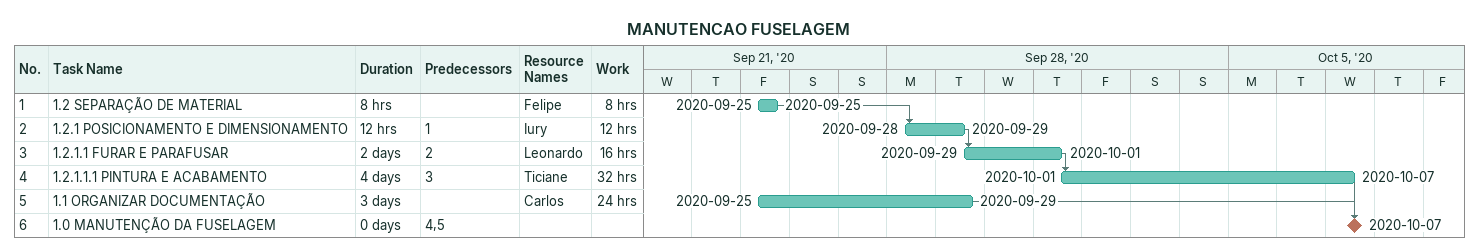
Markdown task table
MANUTENCAO FUSELAGEM

| ID | Task | Duration | Start | Finish | Predecessors | Resources | Work (h) |
|---|---|---|---|---|---|---|---|
| 1 | 1.2 SEPARAÇÃO DE MATERIAL | 8h | 2020-09-25 | 2020-09-25 |  | Felipe | 8 |
| 2 | 1.2.1 POSICIONAMENTO E DIMENSIONAMENTO | 12h | 2020-09-28 | 2020-09-29 | 1 | Iury | 12 |
| 3 | 1.2.1.1 FURAR E PARAFUSAR | 2d | 2020-09-29 | 2020-10-01 | 2 | Leonardo | 16 |
| 4 | 1.2.1.1.1 PINTURA E ACABAMENTO | 4d | 2020-10-01 | 2020-10-07 | 3 | Ticiane | 32 |
| 5 | 1.1 ORGANIZAR DOCUMENTAÇÃO | 3d | 2020-09-25 | 2020-09-29 |  | Carlos | 24 |
| 6 | 1.0 MANUTENÇÃO DA FUSELAGEM | 0d | 2020-10-07 | 2020-10-07 | 4, 5 |  |  |
